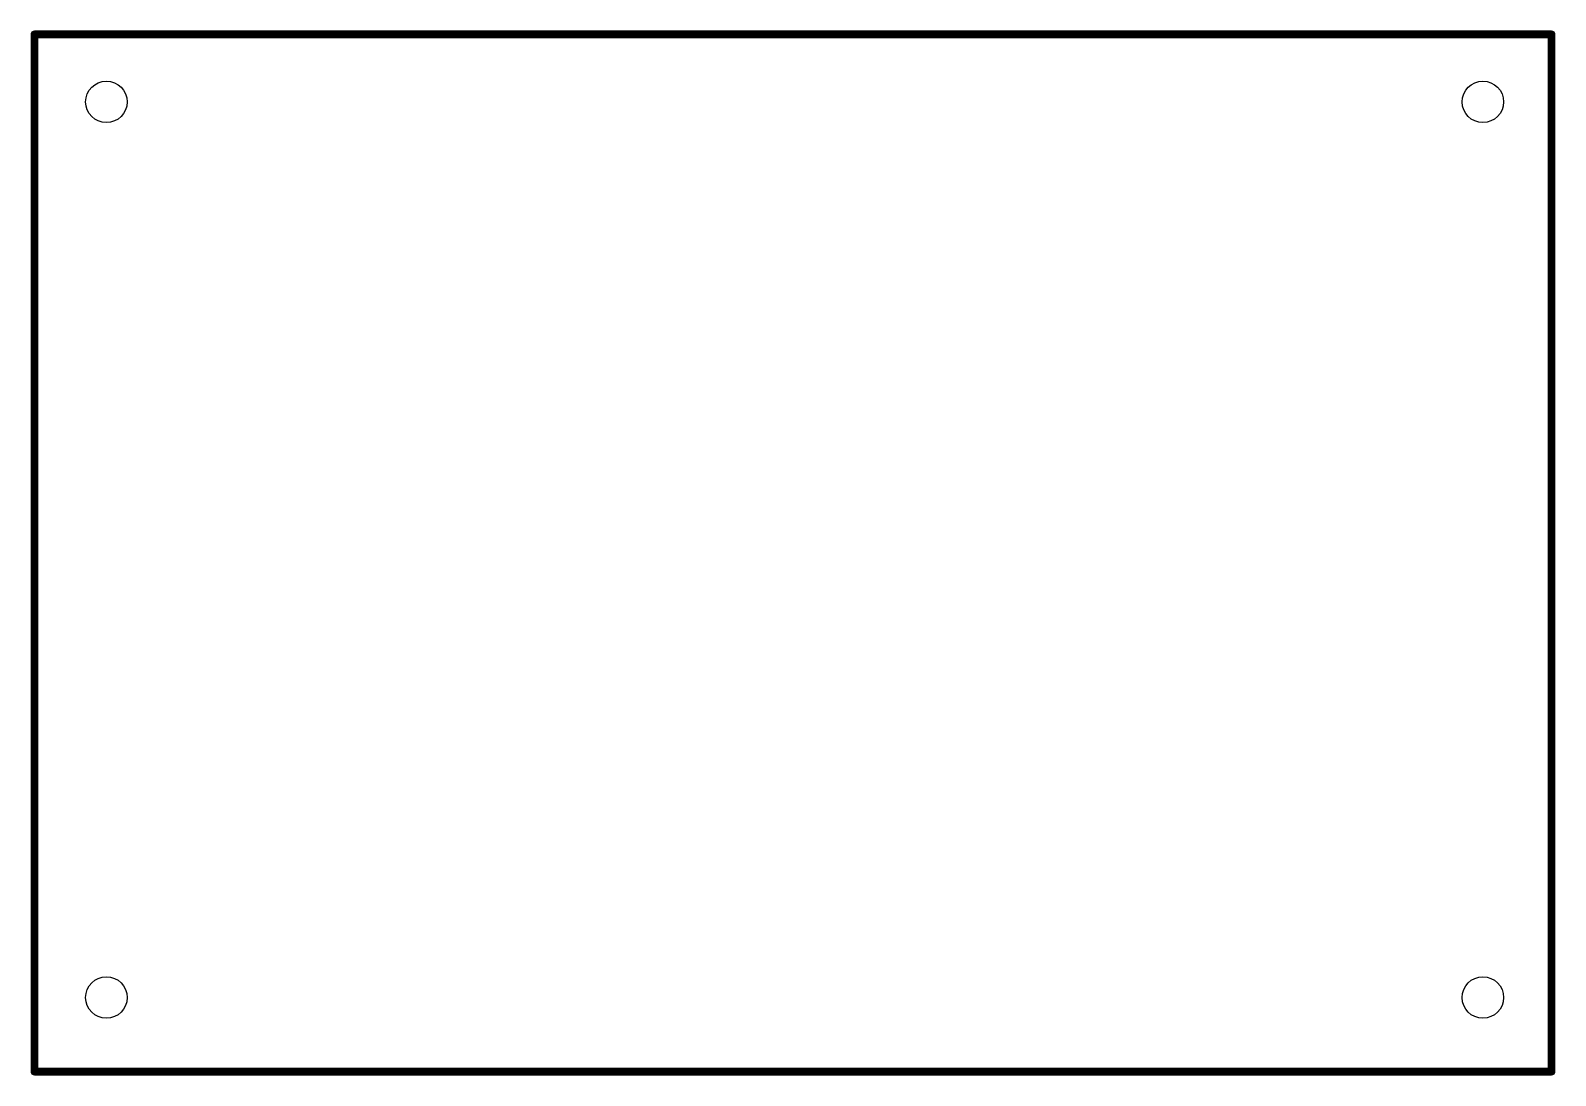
# Model space of a CAD drawing. Extents: x -1 to 117, y -1 to 80.
import ezdxf

# ---------------------------------------------------------------- set-up
doc = ezdxf.new("R2010")
doc.units = 0
doc.layers.add('20', color=7, linetype='CONTINUOUS')

msp = doc.modelspace()

# ---------------------------------------------------------------- linework, layer by layer
at = {"layer": '20', "const_width": 0.6096}
for points in [[(116.548, 79.37), (-0.47, 79.37)], [(-0.47, 79.37), (-0.47, -0.63)], [(116.548, -0.63), (116.548, 79.37)], [(-0.47, -0.63), (116.548, -0.63)]]:
    msp.add_lwpolyline(points, dxfattribs=at)
at = {"layer": '20', "const_width": 0.3048}
for points in [[(-0.47, 79.5224, 1), (-0.47, 79.2176)], [(-0.3176, 79.37, 1), (-0.6224, 79.37)], [(116.7004, 79.37, 1), (116.3956, 79.37)], [(116.548, 79.2176, 1), (116.548, 79.5224)], [(-0.47, -0.4776, 1), (-0.47, -0.7824)], [(-0.6224, -0.63, 1), (-0.3176, -0.63)], [(116.3956, -0.63, 1), (116.7004, -0.63)], [(116.548, -0.7824, 1), (116.548, -0.4776)]]:
    msp.add_lwpolyline(points, format="xyb", dxfattribs=at)
at = {"layer": '20'}
for centre in [(5.08, 74.168), (111.252, 74.168), (5.08, 5.08), (111.252, 5.08)]:
    msp.add_circle(centre, 1.6, dxfattribs=at)

doc.saveas('drawing.dxf')
